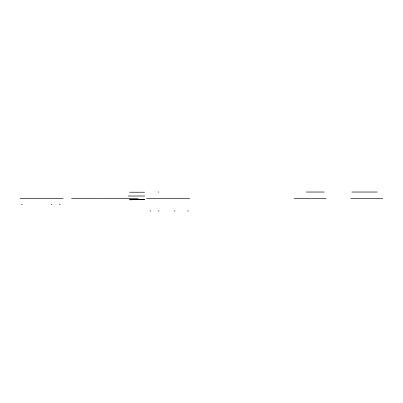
<?xml version="1.0" encoding="UTF-8"?>
<svg xmlns="http://www.w3.org/2000/svg" width="403" height="403" viewBox="0 0 403 403"><rect width="100%" height="100%" fill="white"/><g stroke="black" fill="none" stroke-linecap="round" stroke-linejoin="round"><path stroke-width="0.6" d="M158.117 192.035L158.772 192.035M306.351 192.035L324.219 192.035M351.834 192.035L377.299 192.035M129.519 192.226L144.606 192.226M128.204 196.014L144.843 196.014M20.15 198.347L63.17 198.347M71.563 198.347L99.551 198.347M99.959 198.347L138.108 198.347M146.621 198.347L189.652 198.347M293.908 198.347L325.987 198.347M350.776 198.347L382.85 198.347M21.329 204.653L22.256 204.653M51.06 204.653L52.032 204.653M59.286 204.653L60.213 204.653M150.037 210.965L150.964 210.965M158.258 210.965L159.19 210.965M174.111 210.965L175.038 210.965M187.541 210.965L188.468 210.965M144.606 199.53L129.519 199.767L144.606 199.53"/></g></svg>
